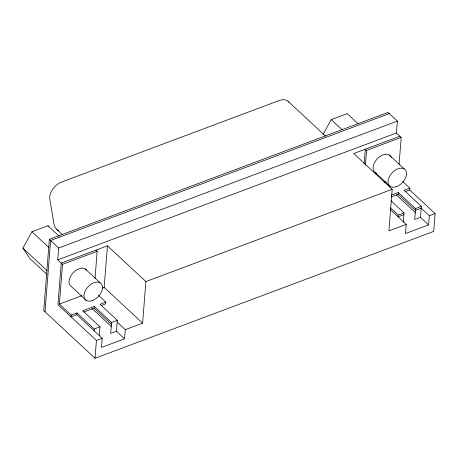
<?xml version="1.0" encoding="UTF-8"?>
<svg xmlns="http://www.w3.org/2000/svg" width="458" height="458" viewBox="0 0 458 458"><rect width="100%" height="100%" fill="white"/><g stroke="black" fill="none" stroke-linecap="round" stroke-linejoin="round"><path stroke-width="0.69" d="M399.073 164.428L401.197 137.423L396.433 132.992L397.367 121.112L388.035 112.428L49.355 239.311L43.745 310.587L95.024 358.276L433.697 231.393L435.1 213.577L409.71 189.956L409.847 188.175L402.679 181.505M45.01 311.755L50.615 240.484L389.294 113.601M117.174 322.094L125.286 329.645L124.57 338.794L101.476 347.445L102.197 338.296L76.807 314.68L71.03 316.839L71.173 315.058L59.391 304.101L62.523 264.306L57.754 259.869L58.693 247.996L49.355 239.311M76.807 314.68L76.944 312.894L71.173 315.058M95.035 278.332L97.159 251.328L95.877 250.137M111.397 324.258L94.125 308.188L94.262 306.408L82.721 310.736L99.993 326.8L99.3 335.622M94.079 330.745L94.222 328.964L76.944 312.894M95.024 358.276L96.426 340.46L57.966 304.69L61.24 263.115L107.424 245.809L145.879 281.578L142.61 323.159L125.286 329.645M142.61 323.159L104.149 287.389L107.424 245.809M98.636 295.41L105.809 302.08L105.672 303.866L101.178 305.549M94.262 306.408L111.54 322.478L110.676 333.407L116.452 331.243L124.57 338.794M116.452 331.243L117.311 320.314L100.039 304.244L105.809 302.08M364.116 164.004L365.278 149.205L366.56 150.401L365.387 165.321M399.914 136.232L353.731 153.533L392.191 189.303L388.916 230.878L406.235 224.391L405.513 233.54L428.608 224.889L429.329 215.741L421.211 208.19L415.435 210.348L398.162 194.284L398.305 192.503L391.246 195.142M390.405 207.755L398.26 215.06L398.116 216.84L403.893 214.676M403.28 222.416L404.03 212.896L390.943 200.724M398.305 192.503L415.578 208.567L414.719 219.496L420.49 217.338L428.608 224.889M420.49 217.338L421.349 206.403L404.076 190.339L409.847 188.175M46.882 274.342L29.85 258.501L22.9 248.127L31.957 231.754L47.97 225.76L59.317 236.317M323.171 134.188L331.226 119.635L347.233 113.641L358.07 123.717M58.693 247.996L397.367 121.112M57.754 259.869L396.433 132.992M62.523 264.306L97.159 251.328M366.56 150.401L401.197 137.423M59.391 304.101L82.039 295.616M102.226 288.111L104.149 287.389M384.079 182.456L386.077 181.712M145.879 281.578L392.191 189.303M83.86 312.035L94.125 308.188M391.109 196.929L398.162 194.284M405.215 191.639L409.71 189.956M94.222 328.964L99.993 326.8M111.54 322.478L117.311 320.314M398.26 215.06L404.03 212.896M415.578 208.567L421.349 206.403M96.426 340.46L102.197 338.296M429.329 215.741L435.1 213.577M389.34 155.062L404.294 168.973M331.226 119.635L342.057 129.717M375.285 172.557L390.239 186.463M396.428 194.953L415.784 212.959M287.956 101.166L325.558 136.141M390.268 209.535L406.235 224.391M56.775 229.447L62.517 234.788M85.302 268.966L100.256 282.878M31.957 231.754L48.983 247.595M86.201 300.374L71.248 286.462A11.267 7.088 -47.1 0 1 73.206 272.75A11.267 7.088 -47.1 0 1 86.625 270.266M91.869 308.377L111.741 326.863M22.9 248.127L47.151 270.684M47.97 225.76L48.743 226.91M376.442 173.09A11.267 7.088 -47.1 0 1 377.249 158.846A11.267 7.088 -47.1 0 1 391.235 157.512M58.882 230.901A21.578 13.58 -47.1 0 1 53.918 223.83L49.865 199.413A13.551 8.53 -47.1 0 1 61.383 182.124L279.128 100.548A14.719 9.269 -47.1 0 1 288.884 102.117M92.527 300.534A11.267 7.088 -47.1 0 0 101.579 284.172A11.267 7.088 -47.1 0 0 85.583 290.166A11.267 7.088 -47.1 0 0 92.527 300.534M396.565 186.629A11.267 7.088 -47.1 0 0 405.616 170.267A11.267 7.088 -47.1 0 0 389.621 176.261A11.267 7.088 -47.1 0 0 396.565 186.629"/></g></svg>
